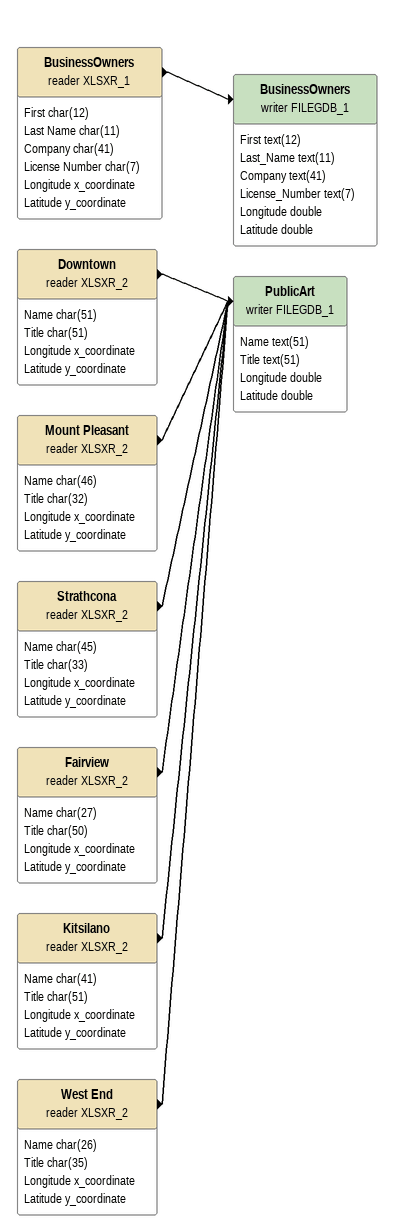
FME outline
BusinessOwners (reader XLSXR_1)
    attributes: First char(12), Last Name char(11), Company char(41), License Number char(7), Longitude x_coordinate, Latitude y_coordinate
    -> BusinessOwners (writer FILEGDB_1)
BusinessOwners (writer FILEGDB_1)
    attributes: First text(12), Last_Name text(11), Company text(41), License_Number text(7), Longitude double, Latitude double
Downtown (reader XLSXR_2)
    attributes: Name char(51), Title char(51), Longitude x_coordinate, Latitude y_coordinate
    -> PublicArt (writer FILEGDB_1)
Mount Pleasant (reader XLSXR_2)
    attributes: Name char(46), Title char(32), Longitude x_coordinate, Latitude y_coordinate
    -> PublicArt (writer FILEGDB_1)
Strathcona (reader XLSXR_2)
    attributes: Name char(45), Title char(33), Longitude x_coordinate, Latitude y_coordinate
    -> PublicArt (writer FILEGDB_1)
Fairview (reader XLSXR_2)
    attributes: Name char(27), Title char(50), Longitude x_coordinate, Latitude y_coordinate
    -> PublicArt (writer FILEGDB_1)
Kitsilano (reader XLSXR_2)
    attributes: Name char(41), Title char(51), Longitude x_coordinate, Latitude y_coordinate
    -> PublicArt (writer FILEGDB_1)
West End (reader XLSXR_2)
    attributes: Name char(26), Title char(35), Longitude x_coordinate, Latitude y_coordinate
    -> PublicArt (writer FILEGDB_1)
PublicArt (writer FILEGDB_1)
    attributes: Name text(51), Title text(51), Longitude double, Latitude double
